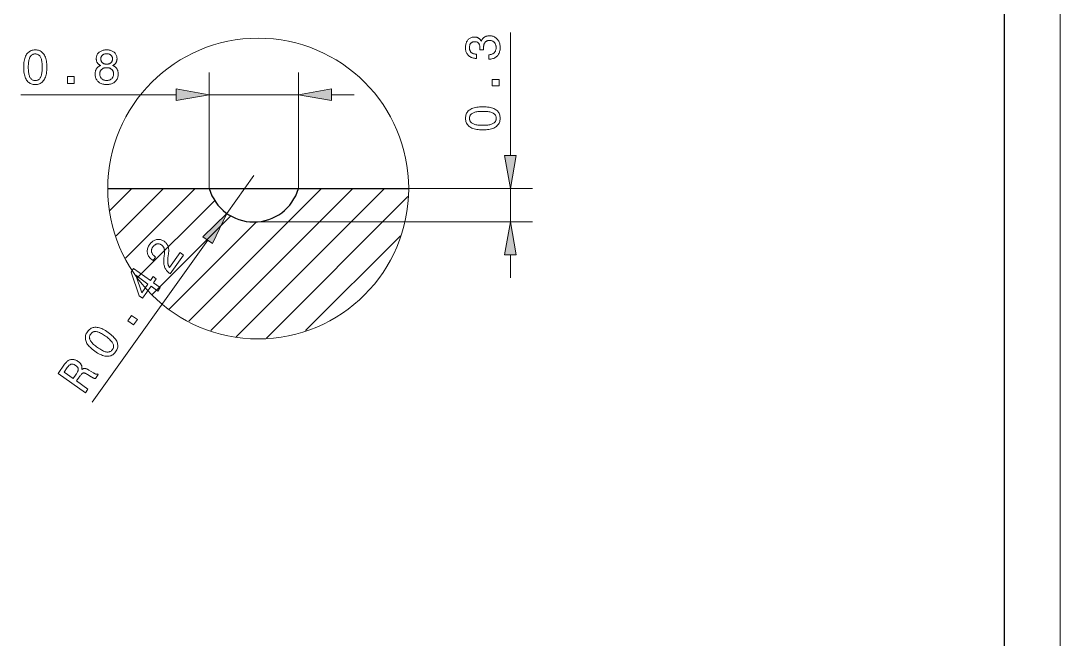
# Model space of a CAD drawing. Extents: x -99 to 297, y 0 to 420.
# Drawn here: x 203.8 to 297, y 209.6 to 265 of the extents above; entities that cross this region are included whole.
import ezdxf

# ---------------------------------------------------------------- set-up
doc = ezdxf.new("R2010")
doc.units = 0

msp = doc.modelspace()

# ---------------------------------------------------------------- linework, layer by layer
at = {"color": 7, "lineweight": 13}
msp.add_line((297, 0), (297, 420), dxfattribs=at)
at = {"color": 7, "lineweight": 30}
for p, q in [((292, 5), (292, 415)), ((211.64, 249.983), (238.611, 249.983))]:
    msp.add_line(p, q, dxfattribs=at)
at = {"color": 5, "lineweight": 13, "ltscale": 0.276097}
msp.add_line((247.72, 252.937), (247.72, 263.981), dxfattribs=at)
at = {"color": 5, "lineweight": 13, "ltscale": 0.260472}
for p, q in [((220.729, 249.983), (220.729, 260.402)), ((228.729, 249.983), (228.729, 260.402))]:
    msp.add_line(p, q, dxfattribs=at)
at = {"color": 5, "lineweight": 13, "ltscale": 0.348215}
msp.add_line((203.846, 258.402), (217.774, 258.402), dxfattribs=at)
at = {"color": 5, "lineweight": 13, "ltscale": 0.2}
msp.add_line((220.729, 258.402), (228.729, 258.402), dxfattribs=at)
at = {"color": 5, "lineweight": 13, "ltscale": 0.051139}
for p, q in [((231.683, 258.402), (233.729, 258.402)), ((247.72, 241.983), (247.72, 244.029))]:
    msp.add_line(p, q, dxfattribs=at)
at = {"color": 7, "lineweight": 13, "ltscale": 0.104167}
msp.add_line((224.729, 251.15), (222.312, 247.755), dxfattribs=at)
at = {"color": 7, "lineweight": 13, "ltscale": 0.069905}
msp.add_line((211.834, 248.006), (213.812, 249.983), dxfattribs=at)
at = {"color": 7, "lineweight": 13, "ltscale": 0.150263}
msp.add_line((212.39, 245.733), (216.64, 249.983), dxfattribs=at)
at = {"color": 7, "lineweight": 13, "ltscale": 0.220281}
msp.add_line((213.238, 243.752), (219.468, 249.983), dxfattribs=at)
at = {"color": 7, "lineweight": 13, "ltscale": 0.420281}
msp.add_line((218.895, 238.096), (230.782, 249.983), dxfattribs=at)
at = {"color": 7, "lineweight": 13, "ltscale": 0.450263}
msp.add_line((220.875, 237.248), (233.611, 249.983), dxfattribs=at)
at = {"color": 7, "lineweight": 13, "ltscale": 0.469905}
msp.add_line((223.148, 236.692), (236.439, 249.983), dxfattribs=at)
at = {"color": 5, "lineweight": 13, "ltscale": 0.277723}
msp.add_line((238.611, 249.983), (249.72, 249.983), dxfattribs=at)
at = {"color": 5, "lineweight": 13, "ltscale": 0.075}
msp.add_line((247.72, 246.983), (247.72, 249.983), dxfattribs=at)
at = {"color": 7, "lineweight": 13, "ltscale": 0.244337}
msp.add_line((214.315, 242.001), (221.225, 248.912), dxfattribs=at)
at = {"color": 7, "lineweight": 13, "ltscale": 0.448509}
msp.add_line((225.853, 236.569), (238.539, 249.255), dxfattribs=at)
at = {"color": 7, "lineweight": 13, "ltscale": 0.250552}
msp.add_line((215.589, 240.447), (222.676, 247.534), dxfattribs=at)
at = {"color": 7, "lineweight": 13, "ltscale": 0.276849}
msp.add_line((217.143, 239.172), (224.973, 247.003), dxfattribs=at)
at = {"color": 5, "lineweight": 13}
msp.add_line((224.729, 246.983), (249.72, 246.983), dxfattribs=at)
at = {"color": 7, "lineweight": 13, "ltscale": 0.446069}
msp.add_line((220.599, 245.348), (210.25, 230.813), dxfattribs=at)
at = {"color": 7, "lineweight": 13, "ltscale": 0.300985}
msp.add_line((229.354, 237.241), (237.867, 245.754), dxfattribs=at)
at = {"color": 5, "lineweight": 13}
for points in [[(245.78, 261.59), (245.78, 261.989), (245.841, 261.991), (245.9, 261.998), (245.957, 262.007), (246.01, 262.019), (246.06, 262.035), (246.108, 262.054), (246.153, 262.076), (246.194, 262.102), (246.234, 262.131), (246.27, 262.163), (246.303, 262.197), (246.332, 262.235), (246.358, 262.275), (246.381, 262.318), (246.4, 262.364), (246.416, 262.412), (246.428, 262.463), (246.437, 262.516), (246.442, 262.573), (246.444, 262.632), (246.442, 262.689), (246.437, 262.745), (246.429, 262.797), (246.418, 262.848), (246.404, 262.895), (246.387, 262.941), (246.366, 262.983), (246.342, 263.024), (246.316, 263.061), (246.286, 263.096), (246.253, 263.129), (246.218, 263.158), (246.18, 263.183), (246.14, 263.205), (246.098, 263.224), (246.053, 263.239), (246.006, 263.251), (245.957, 263.259), (245.905, 263.264), (245.851, 263.266), (245.802, 263.264), (245.755, 263.259), (245.711, 263.251), (245.668, 263.239), (245.628, 263.224), (245.59, 263.206), (245.554, 263.184), (245.521, 263.159), (245.489, 263.13), (245.46, 263.099), (245.434, 263.064), (245.41, 263.026), (245.389, 262.986), (245.37, 262.943), (245.355, 262.897), (245.342, 262.848), (245.333, 262.797), (245.326, 262.743), (245.321, 262.687), (245.32, 262.627), (245.32, 262.619), (245.32, 262.61), (245.32, 262.602), (245.32, 262.593), (245.321, 262.584), (245.321, 262.575), (245.321, 262.566), (245.321, 262.557), (245.322, 262.548), (245.322, 262.539), (245.323, 262.529), (245.323, 262.519), (245.324, 262.508), (245.324, 262.497), (245.325, 262.485), (245.325, 262.473), (245.326, 262.459), (245.327, 262.446), (245.328, 262.431), (245.328, 262.417), (244.989, 262.417), (244.989, 262.426), (244.99, 262.435), (244.99, 262.444), (244.991, 262.453), (244.991, 262.462), (244.991, 262.471), (244.991, 262.479), (244.992, 262.488), (244.992, 262.497), (244.992, 262.505), (244.992, 262.513), (244.993, 262.522), (244.993, 262.53), (244.993, 262.538), (244.993, 262.546), (244.993, 262.553), (244.993, 262.561), (244.993, 262.569), (244.993, 262.576), (244.993, 262.583), (244.992, 262.64), (244.989, 262.693), (244.983, 262.744), (244.975, 262.792), (244.964, 262.836), (244.952, 262.878), (244.937, 262.917), (244.92, 262.952), (244.9, 262.985), (244.878, 263.014), (244.854, 263.041), (244.828, 263.065), (244.798, 263.086), (244.767, 263.104), (244.733, 263.119), (244.697, 263.132), (244.658, 263.142), (244.617, 263.149), (244.573, 263.153), (244.527, 263.154), (244.483, 263.153), (244.44, 263.149), (244.4, 263.142), (244.362, 263.133), (244.326, 263.12), (244.292, 263.105), (244.26, 263.088), (244.23, 263.067), (244.203, 263.044), (244.177, 263.018), (244.154, 262.99), (244.133, 262.959), (244.115, 262.926), (244.099, 262.891), (244.086, 262.853), (244.075, 262.812), (244.066, 262.77), (244.06, 262.725), (244.056, 262.677), (244.055, 262.627), (244.057, 262.571), (244.062, 262.518), (244.07, 262.468), (244.081, 262.42), (244.096, 262.375), (244.113, 262.333), (244.135, 262.294), (244.159, 262.257), (244.187, 262.223), (244.217, 262.192), (244.251, 262.164), (244.288, 262.139), (244.328, 262.116), (244.372, 262.097), (244.418, 262.081), (244.467, 262.067), (244.519, 262.057), (244.574, 262.049), (244.633, 262.045), (244.694, 262.043), (244.694, 261.66), (244.664, 261.66), (244.578, 261.662), (244.495, 261.67), (244.416, 261.683), (244.341, 261.701), (244.269, 261.724), (244.2, 261.752), (244.135, 261.785), (244.074, 261.824), (244.016, 261.867), (243.962, 261.916), (243.913, 261.969), (243.868, 262.025), (243.829, 262.086), (243.795, 262.149), (243.766, 262.217), (243.743, 262.287), (243.724, 262.362), (243.711, 262.44), (243.703, 262.521), (243.701, 262.606), (243.703, 262.696), (243.709, 262.782), (243.72, 262.863), (243.735, 262.941), (243.754, 263.014), (243.778, 263.083), (243.805, 263.148), (243.837, 263.209), (243.873, 263.266), (243.914, 263.319), (243.958, 263.367), (244.006, 263.41), (244.057, 263.448), (244.111, 263.481), (244.169, 263.509), (244.23, 263.531), (244.295, 263.549), (244.362, 263.562), (244.434, 263.569), (244.508, 263.572), (244.551, 263.571), (244.593, 263.568), (244.633, 263.563), (244.672, 263.557), (244.71, 263.548), (244.746, 263.537), (244.781, 263.525), (244.815, 263.51), (244.848, 263.494), (244.879, 263.476), (244.909, 263.456), (244.938, 263.434), (244.965, 263.41), (244.991, 263.385), (245.015, 263.357), (245.037, 263.328), (245.059, 263.297), (245.078, 263.264), (245.097, 263.229), (245.113, 263.192), (245.132, 263.24), (245.153, 263.285), (245.175, 263.327), (245.2, 263.368), (245.227, 263.406), (245.255, 263.441), (245.286, 263.474), (245.318, 263.505), (245.353, 263.534), (245.39, 263.56), (245.428, 263.584), (245.468, 263.605), (245.51, 263.624), (245.553, 263.641), (245.599, 263.654), (245.646, 263.666), (245.695, 263.674), (245.745, 263.681), (245.797, 263.684), (245.851, 263.686), (245.936, 263.683), (246.017, 263.674), (246.095, 263.659), (246.17, 263.638), (246.241, 263.612), (246.308, 263.579), (246.373, 263.541), (246.433, 263.497), (246.491, 263.447), (246.545, 263.391), (246.595, 263.33), (246.639, 263.265), (246.678, 263.196), (246.712, 263.123), (246.741, 263.047), (246.764, 262.967), (246.783, 262.882), (246.796, 262.794), (246.804, 262.702), (246.806, 262.606), (246.804, 262.515), (246.795, 262.428), (246.782, 262.345), (246.763, 262.265), (246.738, 262.189), (246.708, 262.117), (246.673, 262.049), (246.632, 261.984), (246.586, 261.923), (246.534, 261.866), (246.478, 261.814), (246.418, 261.767), (246.355, 261.725), (246.288, 261.69), (246.217, 261.659), (246.143, 261.634), (246.065, 261.615), (245.983, 261.601), (245.898, 261.593), (245.809, 261.59)], [(204.105, 260.865), (204.108, 261.014), (204.116, 261.155), (204.129, 261.289), (204.147, 261.416), (204.171, 261.535), (204.201, 261.647), (204.235, 261.752), (204.275, 261.85), (204.32, 261.94), (204.371, 262.023), (204.426, 262.099), (204.487, 262.166), (204.552, 262.226), (204.622, 262.278), (204.697, 262.321), (204.777, 262.357), (204.861, 262.385), (204.951, 262.405), (205.045, 262.417), (205.144, 262.421), (205.244, 262.417), (205.339, 262.405), (205.429, 262.385), (205.514, 262.358), (205.594, 262.322), (205.669, 262.279), (205.739, 262.228), (205.804, 262.169), (205.864, 262.101), (205.919, 262.027), (205.969, 261.944), (206.014, 261.854), (206.053, 261.756), (206.087, 261.651), (206.116, 261.539), (206.14, 261.419), (206.158, 261.292), (206.171, 261.157), (206.179, 261.015), (206.182, 260.865), (206.179, 260.716), (206.171, 260.574), (206.158, 260.439), (206.14, 260.312), (206.116, 260.193), (206.087, 260.081), (206.053, 259.976), (206.014, 259.879), (205.969, 259.79), (205.919, 259.708), (205.864, 259.633), (205.804, 259.566), (205.739, 259.508), (205.669, 259.457), (205.594, 259.413), (205.514, 259.378), (205.429, 259.351), (205.339, 259.331), (205.244, 259.319), (205.144, 259.315), (205.045, 259.319), (204.951, 259.331), (204.861, 259.351), (204.777, 259.378), (204.697, 259.414), (204.622, 259.457), (204.552, 259.509), (204.487, 259.568), (204.426, 259.635), (204.371, 259.71), (204.32, 259.792), (204.275, 259.882), (204.235, 259.979), (204.201, 260.084), (204.171, 260.196), (204.147, 260.315), (204.129, 260.441), (204.116, 260.575), (204.108, 260.716)], [(204.518, 260.865), (204.52, 260.744), (204.524, 260.63), (204.532, 260.523), (204.542, 260.422), (204.556, 260.328), (204.573, 260.241), (204.593, 260.16), (204.615, 260.086), (204.641, 260.018), (204.67, 259.957), (204.702, 259.903), (204.738, 259.854), (204.776, 259.811), (204.819, 259.773), (204.864, 259.742), (204.914, 259.716), (204.966, 259.695), (205.022, 259.681), (205.082, 259.672), (205.144, 259.67), (205.207, 259.672), (205.267, 259.681), (205.323, 259.695), (205.376, 259.715), (205.425, 259.741), (205.471, 259.772), (205.513, 259.809), (205.551, 259.852), (205.586, 259.9), (205.618, 259.954), (205.646, 260.015), (205.671, 260.082), (205.693, 260.156), (205.713, 260.237), (205.729, 260.324), (205.742, 260.419), (205.753, 260.52), (205.76, 260.628), (205.765, 260.743), (205.766, 260.865), (205.765, 260.987), (205.76, 261.103), (205.753, 261.211), (205.742, 261.313), (205.729, 261.407), (205.713, 261.495), (205.693, 261.576), (205.671, 261.65), (205.646, 261.717), (205.618, 261.778), (205.586, 261.832), (205.551, 261.88), (205.513, 261.923), (205.471, 261.96), (205.425, 261.991), (205.376, 262.017), (205.323, 262.037), (205.267, 262.051), (205.207, 262.06), (205.144, 262.062), (205.082, 262.06), (205.022, 262.051), (204.966, 262.037), (204.914, 262.016), (204.864, 261.99), (204.819, 261.959), (204.776, 261.921), (204.738, 261.878), (204.702, 261.829), (204.67, 261.775), (204.641, 261.714), (204.615, 261.646), (204.593, 261.572), (204.573, 261.491), (204.556, 261.403), (204.542, 261.309), (204.532, 261.208), (204.524, 261.1), (204.52, 260.986)], [(211.005, 261.017), (210.967, 261.036), (210.93, 261.056), (210.895, 261.077), (210.862, 261.1), (210.832, 261.124), (210.803, 261.149), (210.776, 261.176), (210.752, 261.204), (210.729, 261.233), (210.708, 261.263), (210.689, 261.295), (210.672, 261.329), (210.657, 261.363), (210.645, 261.4), (210.634, 261.437), (210.625, 261.476), (210.618, 261.517), (210.613, 261.559), (210.61, 261.602), (210.609, 261.647), (210.611, 261.715), (210.619, 261.779), (210.632, 261.842), (210.65, 261.901), (210.673, 261.959), (210.702, 262.013), (210.735, 262.065), (210.774, 262.115), (210.818, 262.161), (210.867, 262.206), (210.92, 262.247), (210.977, 262.283), (211.036, 262.315), (211.099, 262.343), (211.165, 262.367), (211.234, 262.386), (211.306, 262.401), (211.381, 262.412), (211.459, 262.419), (211.541, 262.421), (211.623, 262.419), (211.701, 262.412), (211.777, 262.401), (211.849, 262.386), (211.918, 262.367), (211.984, 262.343), (212.046, 262.315), (212.105, 262.283), (212.161, 262.247), (212.214, 262.206), (212.263, 262.161), (212.306, 262.115), (212.345, 262.065), (212.378, 262.013), (212.406, 261.959), (212.429, 261.901), (212.447, 261.842), (212.46, 261.779), (212.468, 261.715), (212.47, 261.647), (212.469, 261.602), (212.467, 261.558), (212.462, 261.516), (212.455, 261.475), (212.446, 261.436), (212.435, 261.398), (212.423, 261.362), (212.408, 261.327), (212.392, 261.293), (212.373, 261.261), (212.353, 261.231), (212.33, 261.202), (212.306, 261.174), (212.279, 261.147), (212.251, 261.122), (212.22, 261.098), (212.187, 261.076), (212.152, 261.055), (212.115, 261.035), (212.076, 261.017), (212.124, 260.997), (212.17, 260.976), (212.213, 260.952), (212.254, 260.927), (212.293, 260.899), (212.329, 260.87), (212.362, 260.838), (212.393, 260.805), (212.422, 260.77), (212.448, 260.732), (212.472, 260.693), (212.493, 260.652), (212.512, 260.609), (212.529, 260.565), (212.542, 260.519), (212.554, 260.471), (212.562, 260.421), (212.569, 260.37), (212.572, 260.317), (212.574, 260.262), (212.571, 260.177), (212.563, 260.096), (212.549, 260.018), (212.529, 259.944), (212.504, 259.874), (212.473, 259.806), (212.437, 259.743), (212.395, 259.682), (212.347, 259.626), (212.294, 259.573), (212.237, 259.524), (212.175, 259.48), (212.109, 259.441), (212.04, 259.408), (211.966, 259.38), (211.889, 259.357), (211.808, 259.339), (211.723, 259.326), (211.634, 259.318), (211.541, 259.315), (211.448, 259.318), (211.359, 259.326), (211.274, 259.339), (211.193, 259.357), (211.115, 259.38), (211.042, 259.408), (210.973, 259.441), (210.907, 259.48), (210.846, 259.524), (210.788, 259.573), (210.735, 259.626), (210.688, 259.682), (210.646, 259.743), (210.61, 259.806), (210.579, 259.874), (210.554, 259.944), (210.535, 260.018), (210.521, 260.096), (210.513, 260.177), (210.51, 260.262), (210.511, 260.317), (210.515, 260.37), (210.521, 260.421), (210.53, 260.471), (210.541, 260.519), (210.555, 260.565), (210.571, 260.609), (210.59, 260.652), (210.611, 260.693), (210.635, 260.732), (210.661, 260.77), (210.69, 260.805), (210.721, 260.838), (210.755, 260.87), (210.79, 260.899), (210.829, 260.927), (210.869, 260.952), (210.912, 260.976), (210.957, 260.997)], [(211.02, 261.613), (211.021, 261.571), (211.026, 261.531), (211.033, 261.492), (211.043, 261.455), (211.056, 261.419), (211.071, 261.386), (211.09, 261.354), (211.111, 261.323), (211.135, 261.295), (211.162, 261.268), (211.192, 261.243), (211.223, 261.221), (211.256, 261.201), (211.291, 261.184), (211.328, 261.17), (211.367, 261.158), (211.407, 261.149), (211.45, 261.142), (211.494, 261.138), (211.541, 261.137), (211.587, 261.138), (211.632, 261.142), (211.675, 261.149), (211.716, 261.158), (211.755, 261.17), (211.792, 261.184), (211.827, 261.201), (211.86, 261.221), (211.892, 261.243), (211.921, 261.268), (211.948, 261.295), (211.972, 261.323), (211.994, 261.354), (212.012, 261.386), (212.028, 261.419), (212.041, 261.455), (212.051, 261.492), (212.058, 261.531), (212.062, 261.571), (212.064, 261.613), (212.062, 261.655), (212.058, 261.696), (212.051, 261.734), (212.041, 261.771), (212.029, 261.805), (212.013, 261.838), (211.995, 261.869), (211.974, 261.899), (211.951, 261.926), (211.924, 261.952), (211.895, 261.975), (211.864, 261.996), (211.831, 262.015), (211.796, 262.031), (211.759, 262.044), (211.719, 262.055), (211.678, 262.064), (211.634, 262.07), (211.589, 262.074), (211.541, 262.075), (211.493, 262.074), (211.448, 262.07), (211.404, 262.064), (211.363, 262.055), (211.324, 262.044), (211.287, 262.031), (211.252, 262.015), (211.219, 261.996), (211.188, 261.975), (211.159, 261.952), (211.133, 261.926), (211.109, 261.899), (211.088, 261.869), (211.07, 261.838), (211.055, 261.805), (211.042, 261.771), (211.032, 261.734), (211.025, 261.696), (211.021, 261.655)], [(208.045, 259.402), (208.045, 260.045), (208.642, 260.045), (208.642, 259.402)], [(210.925, 260.27), (210.927, 260.217), (210.932, 260.165), (210.94, 260.116), (210.952, 260.07), (210.966, 260.025), (210.985, 259.983), (211.006, 259.943), (211.031, 259.905), (211.059, 259.87), (211.091, 259.837), (211.125, 259.807), (211.162, 259.78), (211.201, 259.756), (211.242, 259.735), (211.286, 259.718), (211.332, 259.703), (211.381, 259.692), (211.432, 259.684), (211.485, 259.68), (211.541, 259.678), (211.597, 259.68), (211.65, 259.684), (211.702, 259.692), (211.751, 259.703), (211.797, 259.718), (211.841, 259.735), (211.883, 259.756), (211.922, 259.78), (211.959, 259.807), (211.993, 259.837), (212.024, 259.87), (212.052, 259.905), (212.077, 259.943), (212.099, 259.983), (212.117, 260.025), (212.132, 260.07), (212.143, 260.116), (212.152, 260.165), (212.157, 260.217), (212.158, 260.27), (212.157, 260.32), (212.152, 260.368), (212.144, 260.414), (212.132, 260.457), (212.117, 260.499), (212.099, 260.538), (212.078, 260.575), (212.053, 260.61), (212.025, 260.643), (211.994, 260.674), (211.96, 260.702), (211.923, 260.728), (211.884, 260.75), (211.842, 260.769), (211.798, 260.786), (211.752, 260.799), (211.703, 260.809), (211.651, 260.817), (211.597, 260.821), (211.541, 260.823), (211.485, 260.821), (211.431, 260.817), (211.38, 260.809), (211.331, 260.799), (211.285, 260.786), (211.241, 260.769), (211.199, 260.75), (211.16, 260.728), (211.124, 260.702), (211.09, 260.674), (211.058, 260.643), (211.03, 260.61), (211.006, 260.575), (210.984, 260.538), (210.966, 260.499), (210.951, 260.457), (210.94, 260.414), (210.932, 260.368), (210.927, 260.32)], [(246.72, 259.183), (246.077, 259.183), (246.077, 259.779), (246.72, 259.779)], [(217.774, 257.881), (220.729, 258.402), (217.774, 258.923)], [(231.683, 258.923), (228.729, 258.402), (231.683, 257.881)], [(245.257, 255.242), (245.108, 255.245), (244.967, 255.253), (244.833, 255.266), (244.706, 255.285), (244.587, 255.309), (244.474, 255.338), (244.369, 255.372), (244.272, 255.412), (244.181, 255.457), (244.098, 255.508), (244.023, 255.563), (243.955, 255.624), (243.896, 255.689), (243.844, 255.759), (243.8, 255.834), (243.764, 255.914), (243.737, 255.999), (243.717, 256.088), (243.705, 256.182), (243.701, 256.282), (243.705, 256.382), (243.717, 256.477), (243.736, 256.567), (243.764, 256.651), (243.799, 256.731), (243.843, 256.806), (243.894, 256.876), (243.953, 256.941), (244.02, 257.001), (244.095, 257.056), (244.178, 257.106), (244.268, 257.151), (244.365, 257.19), (244.47, 257.224), (244.583, 257.253), (244.703, 257.277), (244.83, 257.295), (244.965, 257.308), (245.107, 257.316), (245.257, 257.319), (245.406, 257.316), (245.548, 257.308), (245.682, 257.295), (245.809, 257.277), (245.929, 257.253), (246.041, 257.224), (246.145, 257.19), (246.242, 257.151), (246.332, 257.106), (246.414, 257.056), (246.489, 257.001), (246.555, 256.941), (246.614, 256.876), (246.665, 256.806), (246.708, 256.731), (246.744, 256.651), (246.771, 256.567), (246.791, 256.477), (246.802, 256.382), (246.806, 256.282), (246.802, 256.182), (246.791, 256.088), (246.771, 255.999), (246.743, 255.914), (246.708, 255.834), (246.664, 255.759), (246.613, 255.689), (246.554, 255.624), (246.487, 255.563), (246.412, 255.508), (246.33, 255.457), (246.24, 255.412), (246.142, 255.372), (246.038, 255.338), (245.926, 255.309), (245.807, 255.285), (245.68, 255.266), (245.546, 255.253), (245.405, 255.245)], [(245.257, 255.655), (245.377, 255.657), (245.491, 255.662), (245.599, 255.669), (245.699, 255.68), (245.794, 255.693), (245.881, 255.71), (245.962, 255.73), (246.036, 255.753), (246.103, 255.778), (246.164, 255.807), (246.219, 255.839), (246.268, 255.875), (246.311, 255.914), (246.349, 255.956), (246.38, 256.002), (246.406, 256.051), (246.426, 256.103), (246.441, 256.159), (246.449, 256.219), (246.452, 256.282), (246.449, 256.345), (246.441, 256.404), (246.426, 256.461), (246.407, 256.513), (246.381, 256.562), (246.35, 256.608), (246.313, 256.65), (246.27, 256.688), (246.222, 256.723), (246.167, 256.755), (246.107, 256.783), (246.04, 256.808), (245.966, 256.831), (245.885, 256.85), (245.798, 256.866), (245.703, 256.88), (245.602, 256.89), (245.494, 256.898), (245.379, 256.902), (245.257, 256.904), (245.135, 256.902), (245.019, 256.898), (244.911, 256.89), (244.809, 256.88), (244.714, 256.866), (244.627, 256.85), (244.546, 256.831), (244.471, 256.808), (244.404, 256.783), (244.344, 256.755), (244.29, 256.723), (244.241, 256.688), (244.199, 256.65), (244.162, 256.608), (244.13, 256.562), (244.105, 256.513), (244.085, 256.461), (244.071, 256.404), (244.062, 256.345), (244.059, 256.282), (244.062, 256.219), (244.071, 256.159), (244.085, 256.103), (244.105, 256.051), (244.131, 256.002), (244.163, 255.956), (244.2, 255.914), (244.243, 255.875), (244.292, 255.839), (244.347, 255.807), (244.408, 255.778), (244.476, 255.753), (244.55, 255.73), (244.631, 255.71), (244.718, 255.693), (244.813, 255.68), (244.914, 255.669), (245.021, 255.662), (245.136, 255.657)], [(247.199, 252.937), (247.72, 249.983), (248.241, 252.937)], [(248.241, 244.029), (247.72, 246.983), (247.199, 244.029)]]:
    msp.add_lwpolyline(points, close=True, dxfattribs=at)
at = {"color": 7, "lineweight": 13}
for points in [[(221.023, 245.046), (222.312, 247.755), (220.174, 245.651)], [(217.231, 242.342), (217.221, 242.35), (217.151, 242.402), (217.085, 242.456), (217.025, 242.512), (216.969, 242.569), (216.918, 242.628), (216.872, 242.689), (216.83, 242.752), (216.794, 242.816), (216.762, 242.882), (216.735, 242.949), (216.712, 243.02), (216.694, 243.096), (216.679, 243.178), (216.668, 243.265), (216.661, 243.357), (216.658, 243.455), (216.659, 243.558), (216.664, 243.667), (216.673, 243.781), (216.686, 243.9), (216.721, 244.188), (216.726, 244.239), (216.73, 244.289), (216.731, 244.336), (216.731, 244.382), (216.728, 244.427), (216.724, 244.469), (216.718, 244.51), (216.71, 244.55), (216.7, 244.587), (216.688, 244.623), (216.674, 244.658), (216.657, 244.692), (216.639, 244.724), (216.619, 244.755), (216.596, 244.786), (216.572, 244.815), (216.545, 244.843), (216.516, 244.87), (216.485, 244.895), (216.452, 244.92), (216.413, 244.946), (216.374, 244.968), (216.334, 244.986), (216.294, 245.001), (216.253, 245.012), (216.212, 245.019), (216.171, 245.022), (216.129, 245.022), (216.087, 245.018), (216.044, 245.01), (216.002, 244.999), (215.961, 244.984), (215.921, 244.966), (215.882, 244.944), (215.844, 244.918), (215.807, 244.889), (215.772, 244.857), (215.737, 244.821), (215.704, 244.782), (215.671, 244.739), (215.642, 244.694), (215.617, 244.65), (215.596, 244.605), (215.58, 244.559), (215.568, 244.514), (215.56, 244.468), (215.557, 244.422), (215.558, 244.375), (215.564, 244.329), (215.574, 244.282), (215.588, 244.235), (215.606, 244.189), (215.628, 244.145), (215.654, 244.101), (215.685, 244.058), (215.719, 244.016), (215.758, 243.975), (215.8, 243.935), (215.847, 243.896), (215.898, 243.858), (215.927, 243.837), (215.7, 243.518), (215.65, 243.553), (215.576, 243.609), (215.508, 243.667), (215.447, 243.728), (215.392, 243.79), (215.343, 243.855), (215.3, 243.921), (215.264, 243.99), (215.235, 244.061), (215.211, 244.134), (215.194, 244.209), (215.184, 244.285), (215.18, 244.361), (215.183, 244.437), (215.193, 244.513), (215.209, 244.588), (215.232, 244.664), (215.262, 244.74), (215.299, 244.815), (215.342, 244.89), (215.393, 244.966), (215.445, 245.035), (215.499, 245.099), (215.556, 245.157), (215.615, 245.209), (215.675, 245.256), (215.738, 245.297), (215.802, 245.333), (215.869, 245.363), (215.938, 245.387), (216.009, 245.406), (216.08, 245.418), (216.151, 245.425), (216.221, 245.425), (216.291, 245.419), (216.36, 245.407), (216.428, 245.389), (216.496, 245.364), (216.562, 245.333), (216.629, 245.296), (216.694, 245.253), (216.743, 245.216), (216.789, 245.177), (216.832, 245.137), (216.871, 245.095), (216.908, 245.051), (216.941, 245.006), (216.972, 244.959), (216.999, 244.91), (217.023, 244.86), (217.044, 244.807), (217.062, 244.753), (217.076, 244.697), (217.088, 244.639), (217.097, 244.579), (217.103, 244.516), (217.106, 244.452), (217.106, 244.386), (217.104, 244.317), (217.098, 244.247), (217.089, 244.175), (217.047, 243.894), (217.037, 243.815), (217.028, 243.741), (217.021, 243.669), (217.016, 243.602), (217.013, 243.538), (217.011, 243.478), (217.012, 243.422), (217.014, 243.369), (217.018, 243.321), (217.023, 243.276), (217.031, 243.233), (217.04, 243.192), (217.051, 243.152), (217.064, 243.113), (217.079, 243.076), (217.095, 243.04), (217.113, 243.006), (217.134, 242.972), (217.156, 242.94), (217.179, 242.91), (218.123, 244.235), (218.426, 244.02)], [(216.124, 240.788), (215.52, 241.218), (214.756, 240.145), (214.447, 240.365), (213.733, 242.485), (213.96, 242.805), (215.463, 241.735), (215.711, 242.084), (215.993, 241.883), (215.745, 241.534), (216.349, 241.104)], [(214.684, 240.641), (215.238, 241.419), (214.144, 242.198)], [(213.959, 237.746), (213.435, 238.119), (213.781, 238.605), (214.305, 238.232)], [(210.482, 235.385), (210.362, 235.473), (210.252, 235.562), (210.15, 235.65), (210.058, 235.739), (209.974, 235.828), (209.9, 235.917), (209.835, 236.006), (209.778, 236.095), (209.731, 236.184), (209.692, 236.273), (209.663, 236.362), (209.643, 236.451), (209.632, 236.538), (209.631, 236.626), (209.639, 236.712), (209.656, 236.798), (209.682, 236.883), (209.718, 236.967), (209.763, 237.051), (209.817, 237.134), (209.878, 237.213), (209.943, 237.284), (210.011, 237.346), (210.083, 237.399), (210.158, 237.443), (210.237, 237.479), (210.32, 237.507), (210.405, 237.525), (210.495, 237.535), (210.588, 237.537), (210.684, 237.529), (210.783, 237.513), (210.885, 237.489), (210.991, 237.456), (211.099, 237.414), (211.21, 237.364), (211.325, 237.305), (211.442, 237.238), (211.563, 237.161), (211.686, 237.077), (211.806, 236.988), (211.917, 236.899), (212.019, 236.811), (212.112, 236.722), (212.196, 236.634), (212.27, 236.545), (212.335, 236.457), (212.392, 236.368), (212.439, 236.28), (212.477, 236.192), (212.506, 236.104), (212.525, 236.016), (212.535, 235.929), (212.536, 235.842), (212.528, 235.756), (212.51, 235.671), (212.483, 235.586), (212.447, 235.501), (212.402, 235.417), (212.347, 235.333), (212.286, 235.255), (212.222, 235.185), (212.154, 235.123), (212.082, 235.07), (212.007, 235.026), (211.928, 234.99), (211.846, 234.962), (211.76, 234.944), (211.67, 234.933), (211.577, 234.931), (211.481, 234.938), (211.381, 234.953), (211.279, 234.977), (211.174, 235.01), (211.066, 235.051), (210.955, 235.101), (210.841, 235.159), (210.724, 235.226), (210.604, 235.301)], [(210.722, 235.722), (210.821, 235.653), (210.916, 235.591), (211.008, 235.534), (211.096, 235.485), (211.181, 235.441), (211.262, 235.404), (211.339, 235.373), (211.413, 235.349), (211.483, 235.331), (211.549, 235.319), (211.612, 235.313), (211.672, 235.314), (211.73, 235.321), (211.785, 235.333), (211.838, 235.352), (211.887, 235.377), (211.934, 235.408), (211.978, 235.446), (212.02, 235.489), (212.058, 235.538), (212.093, 235.592), (212.12, 235.645), (212.141, 235.699), (212.156, 235.754), (212.163, 235.808), (212.164, 235.864), (212.158, 235.919), (212.146, 235.976), (212.127, 236.032), (212.101, 236.089), (212.068, 236.147), (212.028, 236.207), (211.981, 236.268), (211.926, 236.33), (211.864, 236.395), (211.795, 236.46), (211.719, 236.527), (211.635, 236.596), (211.544, 236.667), (211.445, 236.738), (211.345, 236.808), (211.248, 236.871), (211.156, 236.928), (211.067, 236.979), (210.982, 237.023), (210.901, 237.06), (210.824, 237.092), (210.75, 237.116), (210.681, 237.135), (210.616, 237.147), (210.553, 237.152), (210.493, 237.152), (210.436, 237.145), (210.382, 237.133), (210.33, 237.114), (210.281, 237.088), (210.234, 237.057), (210.19, 237.02), (210.148, 236.976), (210.109, 236.926), (210.075, 236.873), (210.048, 236.82), (210.027, 236.766), (210.013, 236.712), (210.005, 236.657), (210.005, 236.601), (210.011, 236.545), (210.023, 236.488), (210.043, 236.431), (210.068, 236.373), (210.101, 236.314), (210.141, 236.254), (210.189, 236.192), (210.243, 236.129), (210.305, 236.065), (210.374, 235.999), (210.45, 235.932), (210.533, 235.863), (210.624, 235.793)], [(209.631, 231.668), (207.191, 233.405), (207.772, 234.221), (207.824, 234.29), (207.877, 234.353), (207.931, 234.411), (207.986, 234.462), (208.042, 234.507), (208.1, 234.546), (208.158, 234.58), (208.218, 234.607), (208.279, 234.629), (208.341, 234.644), (208.404, 234.653), (208.467, 234.657), (208.531, 234.654), (208.595, 234.645), (208.66, 234.63), (208.725, 234.609), (208.792, 234.582), (208.858, 234.549), (208.925, 234.51), (208.993, 234.464), (209.032, 234.435), (209.069, 234.406), (209.103, 234.375), (209.135, 234.344), (209.164, 234.312), (209.191, 234.279), (209.216, 234.246), (209.238, 234.211), (209.258, 234.176), (209.275, 234.141), (209.29, 234.104), (209.303, 234.067), (209.313, 234.029), (209.321, 233.991), (209.326, 233.952), (209.329, 233.913), (209.329, 233.872), (209.327, 233.831), (209.323, 233.79), (209.316, 233.748), (209.344, 233.768), (209.371, 233.785), (209.398, 233.801), (209.425, 233.814), (209.452, 233.825), (209.478, 233.834), (209.505, 233.84), (209.532, 233.844), (209.558, 233.847), (209.585, 233.847), (209.612, 233.844), (209.641, 233.839), (209.673, 233.83), (209.707, 233.82), (209.743, 233.806), (209.781, 233.789), (209.821, 233.77), (209.863, 233.748), (209.908, 233.723), (209.954, 233.695), (210.369, 233.438), (210.395, 233.422), (210.421, 233.407), (210.445, 233.394), (210.468, 233.382), (210.49, 233.371), (210.51, 233.362), (210.53, 233.353), (210.548, 233.346), (210.565, 233.341), (210.581, 233.336), (210.597, 233.333), (210.612, 233.331), (210.627, 233.329), (210.641, 233.329), (210.656, 233.33), (210.67, 233.331), (210.685, 233.334), (210.699, 233.337), (210.712, 233.342), (210.726, 233.347), (210.793, 233.299), (210.53, 232.93), (210.518, 232.931), (210.506, 232.933), (210.493, 232.936), (210.48, 232.939), (210.465, 232.943), (210.45, 232.948), (210.435, 232.954), (210.418, 232.96), (210.401, 232.967), (210.384, 232.975), (210.365, 232.984), (210.346, 232.993), (210.325, 233.004), (210.304, 233.015), (210.281, 233.027), (210.257, 233.04), (210.233, 233.055), (210.207, 233.07), (210.181, 233.086), (210.153, 233.103), (209.825, 233.31), (209.777, 233.34), (209.73, 233.365), (209.687, 233.387), (209.645, 233.405), (209.606, 233.419), (209.569, 233.43), (209.534, 233.436), (209.502, 233.439), (209.472, 233.438), (209.445, 233.434), (209.417, 233.424), (209.387, 233.408), (209.356, 233.387), (209.322, 233.359), (209.285, 233.325), (209.247, 233.284), (209.206, 233.238), (209.164, 233.186), (209.119, 233.127), (209.072, 233.063), (208.833, 232.728), (209.864, 231.994)], [(208.006, 233.917), (207.722, 233.519), (208.534, 232.94), (208.802, 233.317), (208.841, 233.373), (208.875, 233.427), (208.905, 233.479), (208.931, 233.529), (208.952, 233.577), (208.969, 233.623), (208.981, 233.666), (208.989, 233.708), (208.993, 233.747), (208.993, 233.784), (208.988, 233.82), (208.979, 233.855), (208.966, 233.89), (208.949, 233.925), (208.927, 233.959), (208.902, 233.992), (208.872, 234.025), (208.839, 234.058), (208.801, 234.09), (208.759, 234.121), (208.716, 234.15), (208.674, 234.175), (208.633, 234.196), (208.593, 234.213), (208.554, 234.225), (208.515, 234.234), (208.477, 234.239), (208.441, 234.24), (208.405, 234.237), (208.37, 234.23), (208.335, 234.219), (208.3, 234.203), (208.264, 234.183), (208.228, 234.159), (208.192, 234.129), (208.156, 234.096), (208.119, 234.058), (208.081, 234.016), (208.044, 233.969)]]:
    msp.add_lwpolyline(points, close=True, dxfattribs=at)
msp.add_circle((225.125, 249.983), 13.486, dxfattribs=at)
at = {"color": 7, "lineweight": 30}
msp.add_arc((224.729, 251.15), 4.167, 196.2602, 343.73979, dxfattribs=at)
at = {"color": 5, "lineweight": 13}
for points in [[(217.774, 257.881), (220.729, 258.402), (217.774, 257.881), (217.774, 258.923)], [(231.683, 258.923), (228.729, 258.402), (231.683, 258.923), (231.683, 257.881)], [(247.199, 252.937), (247.72, 249.983), (247.199, 252.937), (248.241, 252.937)], [(248.241, 244.029), (247.72, 246.983), (248.241, 244.029), (247.199, 244.029)]]:
    msp.add_solid(points, dxfattribs=at)
at = {"color": 7, "lineweight": 13}
msp.add_solid([(221.023, 245.046), (222.312, 247.755), (221.023, 245.046), (220.174, 245.651)], dxfattribs=at)

doc.saveas('drawing.dxf')
